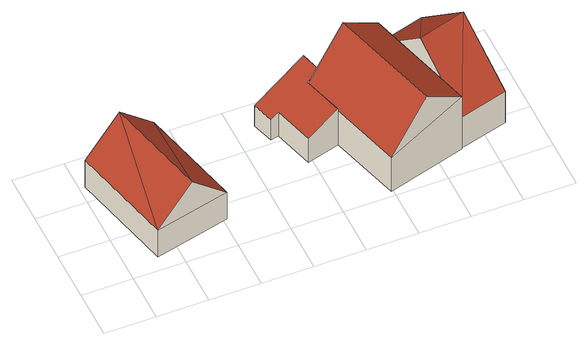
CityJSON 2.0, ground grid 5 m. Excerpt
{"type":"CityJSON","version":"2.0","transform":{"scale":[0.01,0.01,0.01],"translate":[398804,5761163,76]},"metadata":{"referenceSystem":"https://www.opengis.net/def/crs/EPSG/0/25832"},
"CityObjects":{
"building1":{"type":"Building","attributes":{"Gemeindeschluessel":"05515000","Geometrietyp2DReferenz":"3000","function":"31001_2700","roofType":"3100","measuredHeight":7.14},"geometry":[{"type":"Solid","lod":"2","boundaries":[[[[0,1,2,3]],[[4,5,1,0]],[[6,7,5,4]],[[3,2,7,6]],[[0,8,4]],[[6,9,3]],[[3,9,8]],[[8,0,3]],[[9,6,4]],[[4,8,9]],[[1,5,7,2]]]],"semantics":{"surfaces":[{"type":"WallSurface"},{"type":"RoofSurface"},{"type":"GroundSurface"}],"values":[[0,0,0,0,0,0,1,1,1,1,2]]}}]},
"building2":{"type":"Building","attributes":{"Gemeindeschluessel":"05515000","Geometrietyp2DReferenz":"3000","function":"31001_1000","roofType":"2100","measuredHeight":5.22},"geometry":[{"type":"Solid","lod":"2","boundaries":[[[[10,11,12,13]],[[14,15,11,10]],[[16,17,15,14]],[[18,19,17,16]],[[20,21,19,18]],[[22,23,21,20]],[[24,25,23,22]],[[13,12,25,24]],[[22,20,18,16,14,10,13,24]],[[11,15,17,19,21,23,25,12]]]],"semantics":{"surfaces":[{"type":"WallSurface"},{"type":"RoofSurface"},{"type":"GroundSurface"}],"values":[[0,0,0,0,0,0,0,0,1,2]]}}]},
"building3":{"type":"Building","attributes":{"Gemeindeschluessel":"05515000","Geometrietyp2DReferenz":"3000","function":"31001_1000","roofType":"3100","measuredHeight":9.44},"address":[{"country":"Germany","locality":"Münster","thoroughfareNumber":"150","thoroughfareName":"Hunnebeckweg"}],"geometry":[{"type":"Solid","lod":"2","boundaries":[[[[26,27,28,29]],[[30,31,27,26]],[[32,33,31,30]],[[29,28,33,32]],[[26,34,30]],[[32,35,29]],[[29,35,34,26]],[[30,34,35,32]],[[27,31,33,28]]]],"semantics":{"surfaces":[{"type":"WallSurface"},{"type":"RoofSurface"},{"type":"GroundSurface"}],"values":[[0,0,0,0,0,0,1,1,2]]}}]},
"building4":{"type":"Building","attributes":{"Gemeindeschluessel":"05515000","Geometrietyp2DReferenz":"3000","function":"31001_1000","roofType":"3100","measuredHeight":9.35},"geometry":[{"type":"Solid","lod":"2","boundaries":[[[[36,37,38,39]],[[40,41,37,36]],[[42,43,41,40]],[[39,38,43,42]],[[36,44,40]],[[42,45,39]],[[45,44,36]],[[36,39,45]],[[42,40,44]],[[44,45,42]],[[37,41,43,38]]]],"semantics":{"surfaces":[{"type":"WallSurface"},{"type":"RoofSurface"},{"type":"GroundSurface"}],"values":[[0,0,0,0,0,0,1,1,1,1,2]]}}]}
},
"vertices":[
[52,1175,361],[52,1175,23],[300,150,23],[300,150,361],[786,1353,361],[786,1353,23],[1034,328,361],[1034,328,23],[419,1264,737],[667,239,737],
[1953,653,330],[1953,653,33],[2272,744,33],[2272,744,489],[1840,1051,330],[1840,1051,33],[1761,1029,291],[1761,1029,33],[1699,1245,291],[1699,1245,33],[2229,1395,555],[2229,1395,33],[2290,1180,555],[2290,1180,33],[2159,1142,489],[2159,1142,33],
[3243,257,703],[3243,257,39],[2928,1361,39],[2928,1361,703],[2473,38,467],[2473,38,39],[2159,1142,467],[2159,1142,39],[2858,147,983],[2543,1252,983],
[3397,1495,443],[3397,1495,52],[2928,1361,52],[2928,1361,443],[3711,390,443],[3711,390,52],[3243,257,443],[3243,257,52],[3554,942,987],[3086,809,987]
]}
